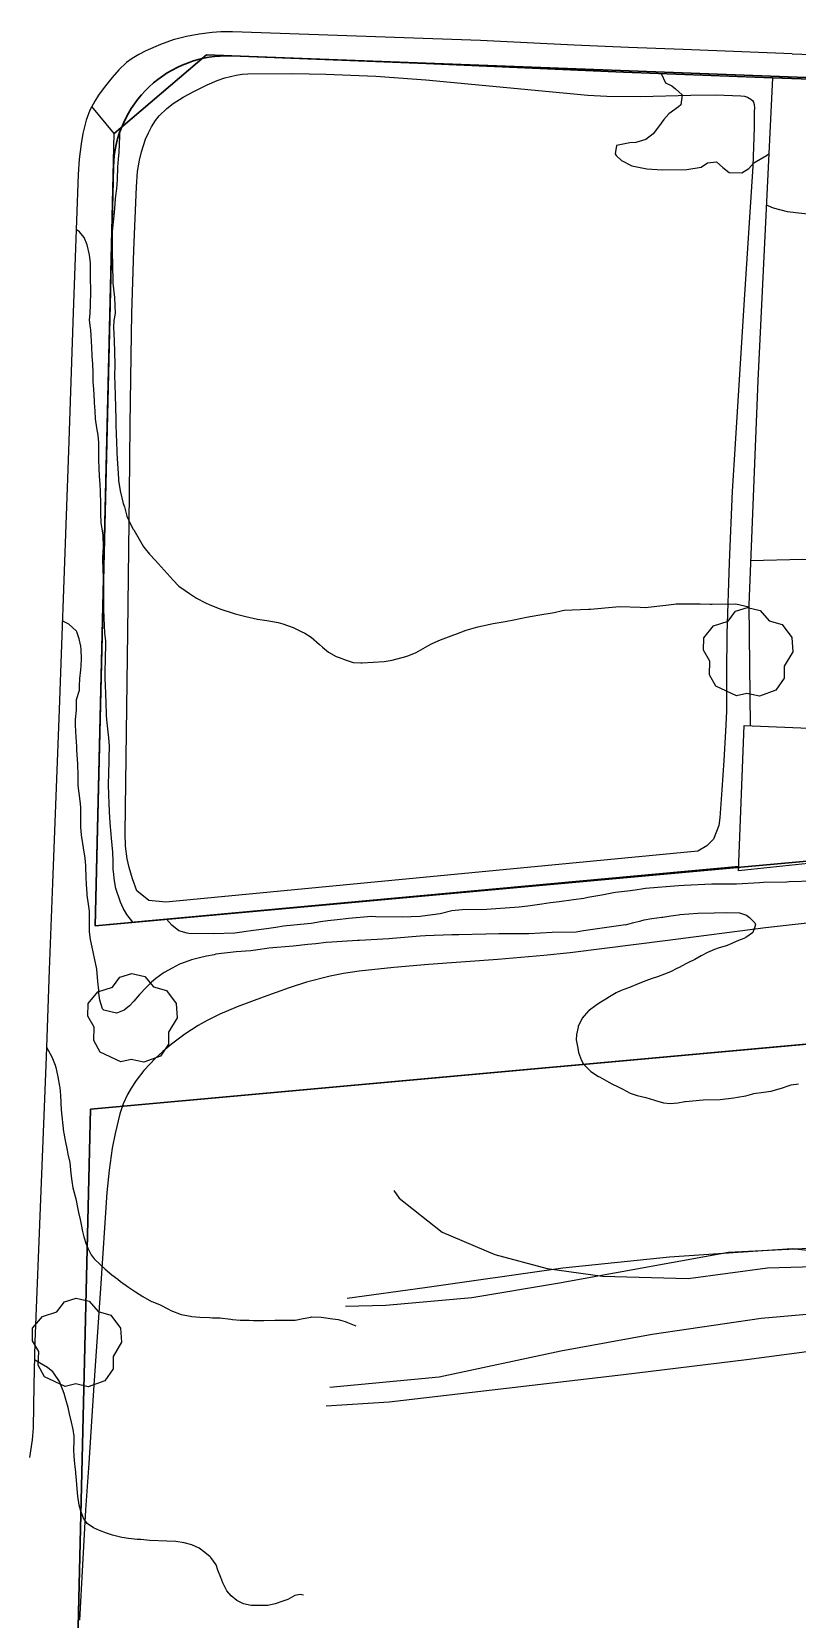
# Model space of a CAD drawing. Extents: x 483350 to 484165, y 4631134 to 4631561.
# Drawn here: x 484006.6 to 484040.2, y 4631309.8 to 4631379.5 of the extents above; entities that cross this region are included whole.
import ezdxf

# ---------------------------------------------------------------- set-up
doc = ezdxf.new("R2010")
doc.units = 0
doc.header["$MEASUREMENT"] = 0
for name, color, linetype, plot in [('1000_corbes', 35, 'Continuous', False), ('1000_corbes mestres', 37, 'Continuous', False), ('_arees', 31, 'Continuous', False)]:
    doc.layers.add(name, color=color, linetype=linetype, plot=plot)
doc.layers.add('_POUM POLIGON', color=5, linetype='Continuous', lineweight=30)
for name, color, linetype in [('camins', 252, 'Continuous'), ('illes', 252, 'Continuous'), ('parcel.les', 252, 'Continuous'), ('topo', 252, 'Continuous'), ('voreres', 252, 'Continuous')]:
    doc.layers.add(name, color=color, linetype=linetype)
doc.layers.add('vegetació_arbres', color=7, linetype='Continuous', true_color=0x8bb078)

msp = doc.modelspace()

# ---------------------------------------------------------------- linework, layer by layer
at = {"layer": '1000_corbes', "flags": 128}
for points in [[(484034.213, 4631377.686), (484034.411, 4631377.288), (484034.69, 4631377.144), (484034.841, 4631377.013), (484035.133, 4631376.75), (484035.087, 4631376.318), (484034.979, 4631376.221), (484034.561, 4631375.925), (484034.329, 4631375.666), (484034.093, 4631375.356), (484033.865, 4631375.044), (484033.538, 4631374.8), (484033.11, 4631374.659), (484032.841, 4631374.648), (484032.255, 4631374.535), (484032.196, 4631374.158), (484032.242, 4631374.084), (484032.471, 4631373.872), (484032.925, 4631373.641), (484033.584, 4631373.5), (484034.254, 4631373.467), (484035.347, 4631373.473), (484035.976, 4631373.574), (484036.258, 4631373.768), (484036.649, 4631373.819), (484036.928, 4631373.562), (484037.2, 4631373.344), (484037.754, 4631373.325), (484038.067, 4631373.517), (484038.292, 4631373.761), (484038.571, 4631373.934), (484038.838, 4631374.087), (484038.941, 4631374.164)], [(484034.213, 4631377.686), (484034.411, 4631377.288), (484034.69, 4631377.144), (484034.841, 4631377.013), (484035.133, 4631376.75), (484035.087, 4631376.318), (484034.979, 4631376.221), (484034.561, 4631375.925), (484034.329, 4631375.666), (484034.093, 4631375.356), (484033.865, 4631375.044), (484033.538, 4631374.8), (484033.11, 4631374.659), (484032.841, 4631374.648), (484032.255, 4631374.535), (484032.196, 4631374.158), (484032.242, 4631374.084), (484032.471, 4631373.872), (484032.925, 4631373.641), (484033.584, 4631373.5), (484034.254, 4631373.467), (484035.347, 4631373.473), (484035.976, 4631373.574), (484036.258, 4631373.768), (484036.649, 4631373.819), (484036.928, 4631373.562), (484037.2, 4631373.344), (484037.754, 4631373.325), (484038.067, 4631373.517), (484038.292, 4631373.761), (484038.571, 4631373.934), (484038.838, 4631374.087), (484038.941, 4631374.164)], [(484010.452, 4631375.271), (484010.401, 4631374.231), (484010.367, 4631373.922), (484010.343, 4631373.576), (484010.326, 4631373.034), (484010.299, 4631372.625), (484010.29, 4631372.542), (484010.248, 4631372.194), (484010.211, 4631371.765), (484010.179, 4631371.433), (484010.153, 4631371.177), (484010.106, 4631370.732), (484010.106, 4631369.968), (484010.109, 4631369.881), (484010.136, 4631368.584), (484010.144, 4631368.483), (484010.211, 4631367.86), (484010.245, 4631367.154), (484010.177, 4631366.849), (484010.176, 4631366.543), (484010.191, 4631365.959), (484010.231, 4631364.93), (484010.228, 4631364.857), (484010.211, 4631364.442), (484010.242, 4631363.561), (484010.271, 4631362.493), (484010.271, 4631362.243), (484010.32, 4631361.104), (484010.321, 4631361.022), (484010.386, 4631359.889), (484010.392, 4631359.812), (484010.465, 4631359.355), (484010.599, 4631358.802), (484010.651, 4631358.653), (484010.75, 4631358.254), (484010.891, 4631357.957), (484011.036, 4631357.679), (484011.059, 4631357.642), (484011.242, 4631357.337), (484011.472, 4631356.934), (484011.499, 4631356.893), (484011.745, 4631356.575), (484012.015, 4631356.3), (484012.127, 4631356.174), (484012.388, 4631355.88), (484012.66, 4631355.576), (484012.773, 4631355.45), (484013.032, 4631355.179), (484013.313, 4631354.98), (484013.501, 4631354.854), (484013.81, 4631354.653), (484014.21, 4631354.436), (484014.401, 4631354.347), (484014.888, 4631354.17), (484015.374, 4631353.999), (484015.505, 4631353.953), (484015.974, 4631353.835), (484016.494, 4631353.731), (484016.904, 4631353.671), (484017.399, 4631353.573), (484017.608, 4631353.521), (484018.06, 4631353.357), (484018.41, 4631353.189), (484018.577, 4631353.103), (484018.844, 4631352.933), (484019.215, 4631352.607), (484019.345, 4631352.491), (484019.604, 4631352.279), (484019.952, 4631352.086), (484020.071, 4631352.036), (484020.391, 4631351.917), (484020.691, 4631351.816), (484021.026, 4631351.803), (484021.083, 4631351.803), (484022.057, 4631351.865), (484022.409, 4631351.93), (484023.003, 4631352.085), (484023.133, 4631352.128), (484023.462, 4631352.26), (484023.968, 4631352.547), (484024.169, 4631352.657), (484024.528, 4631352.816), (484025.118, 4631353.041), (484025.197, 4631353.069), (484025.657, 4631353.239), (484026.162, 4631353.387), (484026.369, 4631353.427), (484026.845, 4631353.528), (484027.363, 4631353.625), (484027.442, 4631353.637), (484027.749, 4631353.692), (484028.304, 4631353.806), (484028.546, 4631353.854), (484028.89, 4631353.907), (484029.513, 4631354.016), (484029.88, 4631354.098), (484029.959, 4631354.113), (484031.031, 4631354.162), (484031.12, 4631354.166), (484032.231, 4631354.264), (484032.401, 4631354.282)], [(484010.452, 4631375.271), (484010.401, 4631374.231), (484010.367, 4631373.922), (484010.343, 4631373.576), (484010.326, 4631373.034), (484010.299, 4631372.625), (484010.29, 4631372.542), (484010.248, 4631372.194), (484010.211, 4631371.765), (484010.179, 4631371.433), (484010.153, 4631371.177), (484010.106, 4631370.732), (484010.106, 4631369.968), (484010.109, 4631369.881), (484010.136, 4631368.584), (484010.144, 4631368.483), (484010.211, 4631367.86), (484010.245, 4631367.154), (484010.177, 4631366.849), (484010.176, 4631366.543), (484010.191, 4631365.959), (484010.231, 4631364.93), (484010.228, 4631364.857), (484010.211, 4631364.442), (484010.242, 4631363.561), (484010.271, 4631362.493), (484010.271, 4631362.243), (484010.32, 4631361.104), (484010.321, 4631361.022), (484010.386, 4631359.889), (484010.392, 4631359.812), (484010.465, 4631359.355), (484010.599, 4631358.802), (484010.651, 4631358.653), (484010.75, 4631358.254), (484010.891, 4631357.957), (484011.036, 4631357.679), (484011.059, 4631357.642), (484011.242, 4631357.337), (484011.472, 4631356.934), (484011.499, 4631356.893), (484011.745, 4631356.575), (484012.015, 4631356.3), (484012.127, 4631356.174), (484012.388, 4631355.88), (484012.66, 4631355.576), (484012.773, 4631355.45), (484013.032, 4631355.179), (484013.313, 4631354.98), (484013.501, 4631354.854), (484013.81, 4631354.653), (484014.21, 4631354.436), (484014.401, 4631354.347), (484014.888, 4631354.17), (484015.374, 4631353.999), (484015.505, 4631353.953), (484015.974, 4631353.835), (484016.494, 4631353.731), (484016.904, 4631353.671), (484017.399, 4631353.573), (484017.608, 4631353.521), (484018.06, 4631353.357), (484018.41, 4631353.189), (484018.577, 4631353.103), (484018.844, 4631352.933), (484019.215, 4631352.607), (484019.345, 4631352.491), (484019.604, 4631352.279), (484019.952, 4631352.086), (484020.071, 4631352.036), (484020.391, 4631351.917), (484020.691, 4631351.816), (484021.026, 4631351.803), (484021.083, 4631351.803), (484022.057, 4631351.865), (484022.409, 4631351.93), (484023.003, 4631352.085), (484023.133, 4631352.128), (484023.462, 4631352.26), (484023.968, 4631352.547), (484024.169, 4631352.657), (484024.528, 4631352.816), (484025.118, 4631353.041), (484025.197, 4631353.069), (484025.657, 4631353.239), (484026.162, 4631353.387), (484026.369, 4631353.427), (484026.845, 4631353.528), (484027.363, 4631353.625), (484027.442, 4631353.637), (484027.749, 4631353.692), (484028.304, 4631353.806), (484028.546, 4631353.854), (484028.89, 4631353.907), (484029.513, 4631354.016), (484029.88, 4631354.098), (484029.959, 4631354.113), (484031.031, 4631354.162), (484031.12, 4631354.166), (484032.231, 4631354.264), (484032.401, 4631354.282)], [(484038.832, 4631371.919), (484039.14, 4631371.792), (484039.751, 4631371.634), (484040.393, 4631371.551), (484041.031, 4631371.488), (484041.365, 4631371.478)], [(484038.832, 4631371.919), (484039.14, 4631371.792), (484039.751, 4631371.634), (484040.393, 4631371.551), (484041.031, 4631371.488), (484041.365, 4631371.478)], [(484011.013, 4631340.408), (484010.752, 4631340.745), (484010.591, 4631341.035), (484010.477, 4631341.288), (484010.278, 4631341.892), (484010.217, 4631342.225), (484010.164, 4631342.633), (484010.16, 4631342.72), (484010.155, 4631343.091), (484010.146, 4631343.494), (484010.086, 4631344.097), (484010.064, 4631344.287), (484010.024, 4631344.778), (484009.99, 4631345.266), (484009.976, 4631345.663), (484009.958, 4631345.973), (484009.949, 4631346.497), (484009.959, 4631346.933), (484009.978, 4631347.507), (484009.982, 4631347.631), (484009.986, 4631348.138), (484009.957, 4631348.514), (484009.879, 4631349.303), (484009.868, 4631349.525), (484009.85, 4631350.082), (484009.836, 4631350.419), (484009.813, 4631350.859), (484009.804, 4631351.077), (484009.801, 4631351.408), (484009.821, 4631351.995), (484009.832, 4631352.626), (484009.825, 4631352.756), (484009.795, 4631353.117), (484009.775, 4631353.447), (484009.766, 4631353.767), (484009.75, 4631354.18), (484009.749, 4631354.283), (484009.74, 4631354.703), (484009.739, 4631355.016), (484009.729, 4631355.636), (484009.719, 4631355.836), (484009.702, 4631356.436), (484009.724, 4631356.879), (484009.714, 4631357.418), (484009.685, 4631357.598), (484009.63, 4631357.962), (484009.618, 4631358.363), (484009.615, 4631358.772), (484009.6, 4631359.348), (484009.577, 4631359.633), (484009.549, 4631360.026), (484009.54, 4631360.33), (484009.526, 4631360.736), (484009.532, 4631361.266), (484009.525, 4631361.485), (484009.495, 4631361.808), (484009.443, 4631362.124), (484009.384, 4631362.524), (484009.358, 4631362.875), (484009.336, 4631363.227), (484009.33, 4631363.313), (484009.299, 4631363.828), (484009.283, 4631364.152), (484009.281, 4631364.565), (484009.261, 4631364.925), (484009.236, 4631365.295), (484009.219, 4631365.676), (484009.173, 4631366.436), (484009.162, 4631366.522), (484009.122, 4631366.857), (484009.149, 4631367.165), (484009.163, 4631367.53), (484009.172, 4631368.111), (484009.176, 4631368.25), (484009.162, 4631368.629), (484009.159, 4631369.191), (484009.153, 4631369.361), (484009.11, 4631369.731), (484009.01, 4631370.173), (484008.88, 4631370.492), (484008.683, 4631370.734), (484008.533, 4631370.838)], [(484011.013, 4631340.408), (484010.752, 4631340.745), (484010.591, 4631341.035), (484010.477, 4631341.288), (484010.278, 4631341.892), (484010.217, 4631342.225), (484010.164, 4631342.633), (484010.16, 4631342.72), (484010.155, 4631343.091), (484010.146, 4631343.494), (484010.086, 4631344.097), (484010.064, 4631344.287), (484010.024, 4631344.778), (484009.99, 4631345.266), (484009.976, 4631345.663), (484009.958, 4631345.973), (484009.949, 4631346.497), (484009.959, 4631346.933), (484009.978, 4631347.507), (484009.982, 4631347.631), (484009.986, 4631348.138), (484009.957, 4631348.514), (484009.879, 4631349.303), (484009.868, 4631349.525), (484009.85, 4631350.082), (484009.836, 4631350.419), (484009.813, 4631350.859), (484009.804, 4631351.077), (484009.801, 4631351.408), (484009.821, 4631351.995), (484009.832, 4631352.626), (484009.825, 4631352.756), (484009.795, 4631353.117), (484009.775, 4631353.447), (484009.766, 4631353.767), (484009.75, 4631354.18), (484009.749, 4631354.283), (484009.74, 4631354.703), (484009.739, 4631355.016), (484009.729, 4631355.636), (484009.719, 4631355.836), (484009.702, 4631356.436), (484009.724, 4631356.879), (484009.714, 4631357.418), (484009.685, 4631357.598), (484009.63, 4631357.962), (484009.618, 4631358.363), (484009.615, 4631358.772), (484009.6, 4631359.348), (484009.577, 4631359.633), (484009.549, 4631360.026), (484009.54, 4631360.33), (484009.526, 4631360.736), (484009.532, 4631361.266), (484009.525, 4631361.485), (484009.495, 4631361.808), (484009.443, 4631362.124), (484009.384, 4631362.524), (484009.358, 4631362.875), (484009.336, 4631363.227), (484009.33, 4631363.313), (484009.299, 4631363.828), (484009.283, 4631364.152), (484009.281, 4631364.565), (484009.261, 4631364.925), (484009.236, 4631365.295), (484009.219, 4631365.676), (484009.173, 4631366.436), (484009.162, 4631366.522), (484009.122, 4631366.857), (484009.149, 4631367.165), (484009.163, 4631367.53), (484009.172, 4631368.111), (484009.176, 4631368.25), (484009.162, 4631368.629), (484009.159, 4631369.191), (484009.153, 4631369.361), (484009.11, 4631369.731), (484009.01, 4631370.173), (484008.88, 4631370.492), (484008.683, 4631370.734), (484008.533, 4631370.838)], [(484038.146, 4631356.301), (484040.439, 4631356.365), (484041.092, 4631356.311)], [(484038.146, 4631356.301), (484040.439, 4631356.365), (484041.092, 4631356.311)], [(484032.401, 4631354.282), (484033.299, 4631354.254), (484033.517, 4631354.236), (484034.415, 4631354.334), (484034.78, 4631354.387), (484034.876, 4631354.395), (484035.927, 4631354.393), (484036.37, 4631354.377), (484036.456, 4631354.377), (484037.494, 4631354.401), (484038.07, 4631354.262)], [(484032.401, 4631354.282), (484033.299, 4631354.254), (484033.517, 4631354.236), (484034.415, 4631354.334), (484034.78, 4631354.387), (484034.876, 4631354.395), (484035.927, 4631354.393), (484036.37, 4631354.377), (484036.456, 4631354.377), (484037.494, 4631354.401), (484038.07, 4631354.262)], [(484040.906, 4631342.21), (484039.837, 4631342.18), (484039.738, 4631342.174), (484038.718, 4631342.156), (484038.528, 4631342.149), (484037.529, 4631342.088), (484036.512, 4631342.089), (484036.436, 4631342.085), (484035.231, 4631342.018), (484034.984, 4631342.015), (484033.525, 4631341.891), (484033.442, 4631341.877), (484033.082, 4631341.824), (484032.733, 4631341.778), (484032.218, 4631341.714), (484032.13, 4631341.699), (484031.615, 4631341.606), (484030.992, 4631341.491), (484030.815, 4631341.459), (484030.37, 4631341.389), (484029.74, 4631341.305), (484029.353, 4631341.266), (484028.983, 4631341.211), (484028.36, 4631341.124), (484027.985, 4631341.077), (484026.759, 4631340.98), (484026.563, 4631340.969), (484025.486, 4631340.956), (484025.027, 4631340.906), (484024.508, 4631340.779), (484024.18, 4631340.735), (484023.634, 4631340.659), (484022.841, 4631340.64), (484021.695, 4631340.65), (484021.478, 4631340.66), (484020.5, 4631340.569), (484019.989, 4631340.515), (484019.582, 4631340.472), (484019.264, 4631340.425), (484018.854, 4631340.363), (484018.692, 4631340.342), (484017.631, 4631340.237), (484017.3, 4631340.186), (484016.881, 4631340.121), (484016.311, 4631340.05), (484015.891, 4631339.99), (484015.811, 4631339.979), (484015.493, 4631339.937), (484014.542, 4631339.897), (484013.47, 4631339.923), (484013.405, 4631339.931), (484013.037, 4631340.036), (484012.732, 4631340.283), (484012.492, 4631340.545)], [(484040.906, 4631342.21), (484039.837, 4631342.18), (484039.738, 4631342.174), (484038.718, 4631342.156), (484038.528, 4631342.149), (484037.529, 4631342.088), (484036.512, 4631342.089), (484036.436, 4631342.085), (484035.231, 4631342.018), (484034.984, 4631342.015), (484033.525, 4631341.891), (484033.442, 4631341.877), (484033.082, 4631341.824), (484032.733, 4631341.778), (484032.218, 4631341.714), (484032.13, 4631341.699), (484031.615, 4631341.606), (484030.992, 4631341.491), (484030.815, 4631341.459), (484030.37, 4631341.389), (484029.74, 4631341.305), (484029.353, 4631341.266), (484028.983, 4631341.211), (484028.36, 4631341.124), (484027.985, 4631341.077), (484026.759, 4631340.98), (484026.563, 4631340.969), (484025.486, 4631340.956), (484025.027, 4631340.906), (484024.508, 4631340.779), (484024.18, 4631340.735), (484023.634, 4631340.659), (484022.841, 4631340.64), (484021.695, 4631340.65), (484021.478, 4631340.66), (484020.5, 4631340.569), (484019.989, 4631340.515), (484019.582, 4631340.472), (484019.264, 4631340.425), (484018.854, 4631340.363), (484018.692, 4631340.342), (484017.631, 4631340.237), (484017.3, 4631340.186), (484016.881, 4631340.121), (484016.311, 4631340.05), (484015.891, 4631339.99), (484015.811, 4631339.979), (484015.493, 4631339.937), (484014.542, 4631339.897), (484013.47, 4631339.923), (484013.405, 4631339.931), (484013.037, 4631340.036), (484012.732, 4631340.283), (484012.492, 4631340.545)], [(484007.222, 4631334.923), (484007.466, 4631334.493), (484007.605, 4631334.137), (484007.635, 4631334.035), (484007.729, 4631333.614), (484007.795, 4631333.209), (484007.806, 4631333.152), (484007.844, 4631332.802), (484007.868, 4631332.172), (484007.973, 4631331.2), (484007.986, 4631331.14), (484008.049, 4631330.825), (484008.137, 4631330.402), (484008.17, 4631330.229), (484008.254, 4631329.857), (484008.3, 4631329.372), (484008.34, 4631329.035), (484008.388, 4631328.738), (484008.41, 4631328.637), (484008.508, 4631328.259), (484008.601, 4631327.812), (484008.632, 4631327.655), (484008.704, 4631327.353), (484008.776, 4631326.99), (484008.794, 4631326.887), (484008.859, 4631326.589), (484008.963, 4631326.277), (484009.045, 4631326.093), (484009.188, 4631325.795), (484009.316, 4631325.62), (484009.578, 4631325.376), (484009.804, 4631325.173), (484010.089, 4631324.925), (484010.354, 4631324.726), (484010.475, 4631324.636), (484010.825, 4631324.385), (484011.09, 4631324.209), (484011.129, 4631324.182), (484011.453, 4631323.979), (484011.841, 4631323.753), (484011.889, 4631323.732), (484012.215, 4631323.6), (484012.587, 4631323.41), (484012.692, 4631323.353), (484013.136, 4631323.182), (484013.549, 4631323.103), (484013.606, 4631323.095), (484013.959, 4631323.065), (484014.391, 4631323.046), (484014.517, 4631323.042), (484014.84, 4631323.037), (484015.328, 4631322.969), (484015.391, 4631322.961), (484015.731, 4631322.934), (484016.129, 4631322.926), (484016.313, 4631322.921), (484016.775, 4631322.911), (484017.249, 4631322.932), (484017.633, 4631322.928), (484018.063, 4631322.925), (484018.151, 4631322.932), (484018.495, 4631323.01), (484018.839, 4631323.069), (484018.876, 4631323.074), (484019.284, 4631323.07), (484019.601, 4631323.021), (484019.689, 4631323.006), (484020.037, 4631322.956), (484020.342, 4631322.873), (484020.439, 4631322.831), (484020.803, 4631322.679)], [(484007.222, 4631334.923), (484007.466, 4631334.493), (484007.605, 4631334.137), (484007.635, 4631334.035), (484007.729, 4631333.614), (484007.795, 4631333.209), (484007.806, 4631333.152), (484007.844, 4631332.802), (484007.868, 4631332.172), (484007.973, 4631331.2), (484007.986, 4631331.14), (484008.049, 4631330.825), (484008.137, 4631330.402), (484008.17, 4631330.229), (484008.254, 4631329.857), (484008.3, 4631329.372), (484008.34, 4631329.035), (484008.388, 4631328.738), (484008.41, 4631328.637), (484008.508, 4631328.259), (484008.601, 4631327.812), (484008.632, 4631327.655), (484008.704, 4631327.353), (484008.776, 4631326.99), (484008.794, 4631326.887), (484008.859, 4631326.589), (484008.963, 4631326.277), (484009.045, 4631326.093), (484009.188, 4631325.795), (484009.316, 4631325.62), (484009.578, 4631325.376), (484009.804, 4631325.173), (484010.089, 4631324.925), (484010.354, 4631324.726), (484010.475, 4631324.636), (484010.825, 4631324.385), (484011.09, 4631324.209), (484011.129, 4631324.182), (484011.453, 4631323.979), (484011.841, 4631323.753), (484011.889, 4631323.732), (484012.215, 4631323.6), (484012.587, 4631323.41), (484012.692, 4631323.353), (484013.136, 4631323.182), (484013.549, 4631323.103), (484013.606, 4631323.095), (484013.959, 4631323.065), (484014.391, 4631323.046), (484014.517, 4631323.042), (484014.84, 4631323.037), (484015.328, 4631322.969), (484015.391, 4631322.961), (484015.731, 4631322.934), (484016.129, 4631322.926), (484016.313, 4631322.921), (484016.775, 4631322.911), (484017.249, 4631322.932), (484017.633, 4631322.928), (484018.063, 4631322.925), (484018.151, 4631322.932), (484018.495, 4631323.01), (484018.839, 4631323.069), (484018.876, 4631323.074), (484019.284, 4631323.07), (484019.601, 4631323.021), (484019.689, 4631323.006), (484020.037, 4631322.956), (484020.342, 4631322.873), (484020.439, 4631322.831), (484020.803, 4631322.679)], [(484018.514, 4631310.846), (484018.364, 4631310.878), (484018.128, 4631310.838), (484017.817, 4631310.666), (484017.602, 4631310.582), (484017.274, 4631310.479), (484016.948, 4631310.406), (484016.208, 4631310.4), (484015.878, 4631310.476), (484015.582, 4631310.622), (484015.339, 4631310.83), (484015.149, 4631311.041), (484014.972, 4631311.389), (484014.882, 4631311.632), (484014.756, 4631311.953), (484014.671, 4631312.185), (484014.442, 4631312.51), (484014.418, 4631312.531), (484014.184, 4631312.731), (484013.924, 4631312.914), (484013.606, 4631313.058), (484013.273, 4631313.148), (484012.904, 4631313.208), (484012.518, 4631313.222), (484011.759, 4631313.249), (484011.37, 4631313.292), (484011.214, 4631313.303), (484010.824, 4631313.348), (484010.54, 4631313.386), (484010.125, 4631313.484), (484009.867, 4631313.571), (484009.555, 4631313.697), (484009.288, 4631313.813), (484009.019, 4631313.996), (484008.849, 4631314.23), (484008.729, 4631314.537), (484008.654, 4631314.812), (484008.603, 4631315.207), (484008.578, 4631315.526), (484008.543, 4631315.9), (484008.52, 4631316.206), (484008.517, 4631316.262), (484008.478, 4631316.625), (484008.44, 4631316.942), (484008.43, 4631317.263), (484008.445, 4631317.605), (484008.438, 4631317.83), (484008.392, 4631318.135), (484008.329, 4631318.45), (484008.242, 4631318.814), (484008.175, 4631319.089), (484008.075, 4631319.451), (484007.996, 4631319.713), (484007.829, 4631320.167), (484007.796, 4631320.235), (484007.551, 4631320.606), (484007.505, 4631320.659), (484007.265, 4631320.856), (484006.995, 4631321.013), (484006.7, 4631321.184)], [(484018.514, 4631310.846), (484018.364, 4631310.878), (484018.128, 4631310.838), (484017.817, 4631310.666), (484017.602, 4631310.582), (484017.274, 4631310.479), (484016.948, 4631310.406), (484016.208, 4631310.4), (484015.878, 4631310.476), (484015.582, 4631310.622), (484015.339, 4631310.83), (484015.149, 4631311.041), (484014.972, 4631311.389), (484014.882, 4631311.632), (484014.756, 4631311.953), (484014.671, 4631312.185), (484014.442, 4631312.51), (484014.418, 4631312.531), (484014.184, 4631312.731), (484013.924, 4631312.914), (484013.606, 4631313.058), (484013.273, 4631313.148), (484012.904, 4631313.208), (484012.518, 4631313.222), (484011.759, 4631313.249), (484011.37, 4631313.292), (484011.214, 4631313.303), (484010.824, 4631313.348), (484010.54, 4631313.386), (484010.125, 4631313.484), (484009.867, 4631313.571), (484009.555, 4631313.697), (484009.288, 4631313.813), (484009.019, 4631313.996), (484008.849, 4631314.23), (484008.729, 4631314.537), (484008.654, 4631314.812), (484008.603, 4631315.207), (484008.578, 4631315.526), (484008.543, 4631315.9), (484008.52, 4631316.206), (484008.517, 4631316.262), (484008.478, 4631316.625), (484008.44, 4631316.942), (484008.43, 4631317.263), (484008.445, 4631317.605), (484008.438, 4631317.83), (484008.392, 4631318.135), (484008.329, 4631318.45), (484008.242, 4631318.814), (484008.175, 4631319.089), (484008.075, 4631319.451), (484007.996, 4631319.713), (484007.829, 4631320.167), (484007.796, 4631320.235), (484007.551, 4631320.606), (484007.505, 4631320.659), (484007.265, 4631320.856), (484006.995, 4631321.013), (484006.7, 4631321.184)]]:
    msp.add_lwpolyline(points, dxfattribs=at)
at = {"layer": '1000_corbes mestres', "flags": 128}
for points in [[(484008.209, 4631353.51), (484007.919, 4631353.644)], [(484008.209, 4631353.51), (484007.919, 4631353.644)], [(484032.652, 4631340.291), (484030.807, 4631340.033), (484030.481, 4631339.982), (484029.435, 4631339.958), (484028.404, 4631339.907), (484028.198, 4631339.909), (484027.095, 4631339.909), (484026.521, 4631339.893), (484025.333, 4631339.865), (484025.027, 4631339.852), (484023.868, 4631339.817), (484023.635, 4631339.803), (484022.426, 4631339.697), (484022.255, 4631339.687), (484020.971, 4631339.612), (484020.885, 4631339.607), (484019.761, 4631339.532), (484019.508, 4631339.514), (484019.06, 4631339.466), (484018.703, 4631339.427), (484018.056, 4631339.366), (484016.996, 4631339.271), (484016.909, 4631339.261), (484016.502, 4631339.201), (484016.199, 4631339.16), (484015.552, 4631339.105), (484014.665, 4631339.002), (484014.594, 4631338.982), (484014.247, 4631338.92), (484013.949, 4631338.855), (484013.601, 4631338.762), (484013.154, 4631338.599), (484013.069, 4631338.565), (484012.746, 4631338.398), (484012.4, 4631338.204), (484012.353, 4631338.177), (484012.029, 4631337.946), (484011.839, 4631337.776), (484011.569, 4631337.518), (484011.341, 4631337.265), (484011.313, 4631337.234), (484011.055, 4631336.944), (484010.872, 4631336.746), (484010.638, 4631336.553), (484010.35, 4631336.427), (484010.305, 4631336.419), (484009.743, 4631336.546), (484009.686, 4631336.614), (484009.57, 4631336.981), (484009.53, 4631337.295), (484009.518, 4631337.425), (484009.486, 4631337.811), (484009.435, 4631338.352), (484009.424, 4631338.418), (484009.352, 4631338.766), (484009.273, 4631339.117), (484009.226, 4631339.316), (484009.164, 4631339.651), (484009.122, 4631339.996), (484009.113, 4631340.367), (484009.118, 4631340.516), (484009.118, 4631340.896), (484009.078, 4631341.198), (484009.015, 4631341.601), (484009.009, 4631341.675), (484008.985, 4631342.073), (484008.972, 4631342.394), (484008.96, 4631342.819), (484008.956, 4631342.901), (484008.924, 4631343.231), (484008.85, 4631343.683), (484008.776, 4631344.142), (484008.764, 4631344.234), (484008.738, 4631344.596), (484008.739, 4631344.962), (484008.74, 4631345.442), (484008.724, 4631345.626), (484008.659, 4631346.075), (484008.624, 4631346.421), (484008.614, 4631346.756), (484008.613, 4631346.843), (484008.597, 4631347.363), (484008.563, 4631347.965), (484008.553, 4631348.127), (484008.534, 4631348.537), (484008.494, 4631349.068), (484008.502, 4631349.311), (484008.537, 4631349.726), (484008.544, 4631350.2), (484008.674, 4631350.604), (484008.682, 4631350.802), (484008.696, 4631351.123), (484008.737, 4631351.503), (484008.755, 4631351.672), (484008.765, 4631351.997), (484008.748, 4631352.397), (484008.728, 4631352.539), (484008.665, 4631352.857), (484008.558, 4631353.166), (484008.539, 4631353.202), (484008.209, 4631353.51)], [(484032.652, 4631340.291), (484030.807, 4631340.033), (484030.481, 4631339.982), (484029.435, 4631339.958), (484028.404, 4631339.907), (484028.198, 4631339.909), (484027.095, 4631339.909), (484026.521, 4631339.893), (484025.333, 4631339.865), (484025.027, 4631339.852), (484023.868, 4631339.817), (484023.635, 4631339.803), (484022.426, 4631339.697), (484022.255, 4631339.687), (484020.971, 4631339.612), (484020.885, 4631339.607), (484019.761, 4631339.532), (484019.508, 4631339.514), (484019.06, 4631339.466), (484018.703, 4631339.427), (484018.056, 4631339.366), (484016.996, 4631339.271), (484016.909, 4631339.261), (484016.502, 4631339.201), (484016.199, 4631339.16), (484015.552, 4631339.105), (484014.665, 4631339.002), (484014.594, 4631338.982), (484014.247, 4631338.92), (484013.949, 4631338.855), (484013.601, 4631338.762), (484013.154, 4631338.599), (484013.069, 4631338.565), (484012.746, 4631338.398), (484012.4, 4631338.204), (484012.353, 4631338.177), (484012.029, 4631337.946), (484011.839, 4631337.776), (484011.569, 4631337.518), (484011.341, 4631337.265), (484011.313, 4631337.234), (484011.055, 4631336.944), (484010.872, 4631336.746), (484010.638, 4631336.553), (484010.35, 4631336.427), (484010.305, 4631336.419), (484009.743, 4631336.546), (484009.686, 4631336.614), (484009.57, 4631336.981), (484009.53, 4631337.295), (484009.518, 4631337.425), (484009.486, 4631337.811), (484009.435, 4631338.352), (484009.424, 4631338.418), (484009.352, 4631338.766), (484009.273, 4631339.117), (484009.226, 4631339.316), (484009.164, 4631339.651), (484009.122, 4631339.996), (484009.113, 4631340.367), (484009.118, 4631340.516), (484009.118, 4631340.896), (484009.078, 4631341.198), (484009.015, 4631341.601), (484009.009, 4631341.675), (484008.985, 4631342.073), (484008.972, 4631342.394), (484008.96, 4631342.819), (484008.956, 4631342.901), (484008.924, 4631343.231), (484008.85, 4631343.683), (484008.776, 4631344.142), (484008.764, 4631344.234), (484008.738, 4631344.596), (484008.739, 4631344.962), (484008.74, 4631345.442), (484008.724, 4631345.626), (484008.659, 4631346.075), (484008.624, 4631346.421), (484008.614, 4631346.756), (484008.613, 4631346.843), (484008.597, 4631347.363), (484008.563, 4631347.965), (484008.553, 4631348.127), (484008.534, 4631348.537), (484008.494, 4631349.068), (484008.502, 4631349.311), (484008.537, 4631349.726), (484008.544, 4631350.2), (484008.674, 4631350.604), (484008.682, 4631350.802), (484008.696, 4631351.123), (484008.737, 4631351.503), (484008.755, 4631351.672), (484008.765, 4631351.997), (484008.748, 4631352.397), (484008.728, 4631352.539), (484008.665, 4631352.857), (484008.558, 4631353.166), (484008.539, 4631353.202), (484008.209, 4631353.51)], [(484032.652, 4631340.291), (484032.955, 4631340.386), (484033.319, 4631340.471), (484033.473, 4631340.51), (484033.808, 4631340.58), (484034.25, 4631340.628), (484034.288, 4631340.635), (484034.636, 4631340.698), (484034.983, 4631340.743), (484035.03, 4631340.747), (484035.829, 4631340.813), (484036.545, 4631340.819), (484037.108, 4631340.832), (484037.662, 4631340.831), (484037.961, 4631340.718), (484038.09, 4631340.619), (484038.333, 4631340.378), (484038.364, 4631340.296), (484038.239, 4631339.965), (484038.221, 4631339.943), (484037.939, 4631339.74), (484037.916, 4631339.733), (484037.534, 4631339.577), (484037.505, 4631339.563), (484037.192, 4631339.422), (484037.065, 4631339.38), (484036.727, 4631339.273), (484036.56, 4631339.213), (484036.253, 4631339.081), (484035.974, 4631338.936), (484035.699, 4631338.78), (484035.422, 4631338.642), (484035.3, 4631338.582), (484035.007, 4631338.426), (484034.912, 4631338.375), (484034.628, 4631338.229), (484034.37, 4631338.125), (484034.054, 4631338.011), (484033.828, 4631337.942), (484033.538, 4631337.835), (484033.202, 4631337.713), (484032.824, 4631337.547), (484032.788, 4631337.531), (484032.466, 4631337.412), (484032.235, 4631337.308), (484031.944, 4631337.131), (484031.783, 4631337.034), (484031.494, 4631336.85), (484031.353, 4631336.759), (484031.069, 4631336.546), (484031.048, 4631336.528), (484030.843, 4631336.306), (484030.747, 4631336.191), (484030.576, 4631335.825), (484030.569, 4631335.796), (484030.497, 4631335.487), (484030.482, 4631335.242), (484030.552, 4631334.875), (484030.591, 4631334.694), (484030.722, 4631334.337), (484030.804, 4631334.174), (484031.055, 4631333.921), (484031.128, 4631333.856), (484031.471, 4631333.641), (484031.503, 4631333.626), (484031.822, 4631333.443), (484032.05, 4631333.313), (484032.326, 4631333.183), (484032.536, 4631333.073), (484032.86, 4631332.904), (484033.168, 4631332.797), (484033.539, 4631332.707), (484033.927, 4631332.597), (484033.975, 4631332.582), (484034.317, 4631332.478), (484034.633, 4631332.446), (484034.952, 4631332.48), (484035.252, 4631332.53), (484035.291, 4631332.534), (484036.055, 4631332.608), (484036.802, 4631332.628), (484037.404, 4631332.696), (484037.574, 4631332.721), (484037.93, 4631332.78), (484038.246, 4631332.878), (484038.292, 4631332.887), (484038.715, 4631332.95), (484039.043, 4631332.997), (484039.134, 4631333.018), (484039.502, 4631333.125), (484039.84, 4631333.24), (484039.932, 4631333.265), (484040.241, 4631333.312)], [(484032.652, 4631340.291), (484032.955, 4631340.386), (484033.319, 4631340.471), (484033.473, 4631340.51), (484033.808, 4631340.58), (484034.25, 4631340.628), (484034.288, 4631340.635), (484034.636, 4631340.698), (484034.983, 4631340.743), (484035.03, 4631340.747), (484035.829, 4631340.813), (484036.545, 4631340.819), (484037.108, 4631340.832), (484037.662, 4631340.831), (484037.961, 4631340.718), (484038.09, 4631340.619), (484038.333, 4631340.378), (484038.364, 4631340.296), (484038.239, 4631339.965), (484038.221, 4631339.943), (484037.939, 4631339.74), (484037.916, 4631339.733), (484037.534, 4631339.577), (484037.505, 4631339.563), (484037.192, 4631339.422), (484037.065, 4631339.38), (484036.727, 4631339.273), (484036.56, 4631339.213), (484036.253, 4631339.081), (484035.974, 4631338.936), (484035.699, 4631338.78), (484035.422, 4631338.642), (484035.3, 4631338.582), (484035.007, 4631338.426), (484034.912, 4631338.375), (484034.628, 4631338.229), (484034.37, 4631338.125), (484034.054, 4631338.011), (484033.828, 4631337.942), (484033.538, 4631337.835), (484033.202, 4631337.713), (484032.824, 4631337.547), (484032.788, 4631337.531), (484032.466, 4631337.412), (484032.235, 4631337.308), (484031.944, 4631337.131), (484031.783, 4631337.034), (484031.494, 4631336.85), (484031.353, 4631336.759), (484031.069, 4631336.546), (484031.048, 4631336.528), (484030.843, 4631336.306), (484030.747, 4631336.191), (484030.576, 4631335.825), (484030.569, 4631335.796), (484030.497, 4631335.487), (484030.482, 4631335.242), (484030.552, 4631334.875), (484030.591, 4631334.694), (484030.722, 4631334.337), (484030.804, 4631334.174), (484031.055, 4631333.921), (484031.128, 4631333.856), (484031.471, 4631333.641), (484031.503, 4631333.626), (484031.822, 4631333.443), (484032.05, 4631333.313), (484032.326, 4631333.183), (484032.536, 4631333.073), (484032.86, 4631332.904), (484033.168, 4631332.797), (484033.539, 4631332.707), (484033.927, 4631332.597), (484033.975, 4631332.582), (484034.317, 4631332.478), (484034.633, 4631332.446), (484034.952, 4631332.48), (484035.252, 4631332.53), (484035.291, 4631332.534), (484036.055, 4631332.608), (484036.802, 4631332.628), (484037.404, 4631332.696), (484037.574, 4631332.721), (484037.93, 4631332.78), (484038.246, 4631332.878), (484038.292, 4631332.887), (484038.715, 4631332.95), (484039.043, 4631332.997), (484039.134, 4631333.018), (484039.502, 4631333.125), (484039.84, 4631333.24), (484039.932, 4631333.265), (484040.241, 4631333.312)]]:
    msp.add_lwpolyline(points, dxfattribs=at)
at = {"layer": '1000_corbes mestres'}
msp.add_lwpolyline([(484022.476, 4631328.625), (484022.718, 4631328.295), (484024.599, 4631326.802), (484026.915, 4631325.814), (484029.215, 4631325.197), (484031.648, 4631324.86), (484035.408, 4631324.764), (484038.88, 4631325.226), (484041.443, 4631325.304), (484044.227, 4631325.24), (484047.337, 4631325.195), (484050.613, 4631325.209), (484053.155, 4631325.124)], dxfattribs=at)
at = {"layer": '_arees', "ltscale": 10}
msp.add_lwpolyline([(484130.926, 4631343.269), (484009.164, 4631332.204), (484008.8, 4631317.204), (484008.346, 4631298.482, 0.446548), (484013.226, 4631293.889), (484121.35, 4631303.088, 0.346887), (484125.417, 4631306.898)], format="xyb", close=True, dxfattribs=at)
at = {"layer": '_POUM POLIGON'}
for p, q in [((484015.354, 4631378.466), (484135.573, 4631373.945)), ((484009.359, 4631340.255), (484010.167, 4631373.59)), ((484132.16, 4631351.414), (484009.359, 4631340.255)), ((484008.346, 4631298.482), (484009.164, 4631332.204))]:
    msp.add_line(p, q, dxfattribs=at)
at = {"layer": '_POUM POLIGON', "linetype": 'Continuous'}
msp.add_line((484130.926, 4631343.269), (484009.164, 4631332.204), dxfattribs=at)
at = {"layer": '_POUM POLIGON'}
msp.add_arc((484015.166, 4631373.469), 5, 87.84667, 178.61084, dxfattribs=at)
at = {"layer": 'camins', "flags": 128}
for points in [[(484036.751, 4631344.663), (484036.519, 4631344.056), (484036.223, 4631343.77), (484035.834, 4631343.535), (484012.467, 4631341.294), (484011.717, 4631341.359), (484011.198, 4631341.794), (484010.996, 4631342.322), (484010.854, 4631342.819), (484010.775, 4631343.193), (484010.7, 4631343.758), (484010.68, 4631344.329), (484010.74, 4631348.741), (484010.799, 4631353.153), (484010.87, 4631359.225), (484010.905, 4631362.261), (484010.941, 4631365.297), (484010.976, 4631367.151), (484011.065, 4631369.933), (484011.174, 4631372.715), (484011.226, 4631373.389), (484011.306, 4631373.888), (484011.394, 4631374.258), (484011.579, 4631374.808), (484011.7, 4631375.081), (484011.84, 4631375.352), (484012.011, 4631375.622), (484012.179, 4631375.834), (484012.509, 4631376.158), (484012.782, 4631376.37), (484013.226, 4631376.651), (484013.703, 4631376.907), (484014.285, 4631377.192), (484014.722, 4631377.378), (484015.053, 4631377.495), (484015.557, 4631377.622), (484015.814, 4631377.659), (484016.074, 4631377.675), (484018.026, 4631377.688), (484019.492, 4631377.663), (484021.69, 4631377.571), (484023.882, 4631377.42), (484027.438, 4631377.083), (484030.994, 4631376.743), (484031.832, 4631376.694), (484033.303, 4631376.686), (484035.513, 4631376.747), (484036.618, 4631376.753), (484037.722, 4631376.711), (484037.882, 4631376.69), (484038.002, 4631376.657), (484038.162, 4631376.571), (484038.226, 4631376.508), (484038.274, 4631376.43), (484038.305, 4631376.33), (484038.313, 4631376.18), (484038.307, 4631376.029), (484038.3, 4631375.314), (484038.247, 4631373.627)], [(484036.751, 4631344.663), (484036.519, 4631344.056), (484036.223, 4631343.77), (484035.834, 4631343.535), (484012.467, 4631341.294), (484011.717, 4631341.359), (484011.198, 4631341.794), (484010.996, 4631342.322), (484010.854, 4631342.819), (484010.775, 4631343.193), (484010.7, 4631343.758), (484010.68, 4631344.329), (484010.74, 4631348.741), (484010.799, 4631353.153), (484010.87, 4631359.225), (484010.905, 4631362.261), (484010.941, 4631365.297), (484010.976, 4631367.151), (484011.065, 4631369.933), (484011.174, 4631372.715), (484011.226, 4631373.389), (484011.306, 4631373.888), (484011.394, 4631374.258), (484011.579, 4631374.808), (484011.7, 4631375.081), (484011.84, 4631375.352), (484012.011, 4631375.622), (484012.179, 4631375.834), (484012.509, 4631376.158), (484012.782, 4631376.37), (484013.226, 4631376.651), (484013.703, 4631376.907), (484014.285, 4631377.192), (484014.722, 4631377.378), (484015.053, 4631377.495), (484015.557, 4631377.622), (484015.814, 4631377.659), (484016.074, 4631377.675), (484018.026, 4631377.688), (484019.492, 4631377.663), (484021.69, 4631377.571), (484023.882, 4631377.42), (484027.438, 4631377.083), (484030.994, 4631376.743), (484031.832, 4631376.694), (484033.303, 4631376.686), (484035.513, 4631376.747), (484036.618, 4631376.753), (484037.722, 4631376.711), (484037.882, 4631376.69), (484038.002, 4631376.657), (484038.162, 4631376.571), (484038.226, 4631376.508), (484038.274, 4631376.43), (484038.305, 4631376.33), (484038.313, 4631376.18), (484038.307, 4631376.029), (484038.3, 4631375.314), (484038.247, 4631373.627)], [(484038.247, 4631373.627), (484037.854, 4631367.53), (484037.461, 4631361.432), (484037.341, 4631359.343), (484037.205, 4631356.209), (484037.098, 4631353.075), (484037.088, 4631351.37), (484037.082, 4631349.664), (484037.047, 4631348.807), (484036.969, 4631347.521), (484036.883, 4631346.234), (484036.791, 4631344.997), (484036.751, 4631344.663)], [(484038.247, 4631373.627), (484037.854, 4631367.53), (484037.461, 4631361.432), (484037.341, 4631359.343), (484037.205, 4631356.209), (484037.098, 4631353.075), (484037.088, 4631351.37), (484037.082, 4631349.664), (484037.047, 4631348.807), (484036.969, 4631347.521), (484036.883, 4631346.234), (484036.791, 4631344.997), (484036.751, 4631344.663)], [(484041.668, 4631340.492), (484038.804, 4631340.161), (484034.514, 4631339.613), (484030.223, 4631339.072), (484029.068, 4631338.947), (484027.044, 4631338.772), (484024.002, 4631338.549), (484022.481, 4631338.423), (484020.963, 4631338.267), (484020.273, 4631338.166), (484019.677, 4631338.045), (484018.647, 4631337.775), (484017.883, 4631337.533), (484016.743, 4631337.127), (484015.604, 4631336.694), (484014.837, 4631336.371), (484014.287, 4631336.097), (484013.885, 4631335.87), (484013.295, 4631335.49), (484012.715, 4631335.055), (484012.332, 4631334.733), (484012.013, 4631334.439), (484011.501, 4631333.896), (484011.162, 4631333.461), (484010.938, 4631333.118), (484010.789, 4631332.851), (484010.598, 4631332.434), (484010.45, 4631331.995), (484010.238, 4631331.137), (484010.113, 4631330.492), (484009.973, 4631329.521), (484009.883, 4631328.543), (484009.592, 4631324.316), (484009.306, 4631320.083), (484009.215, 4631318.712), (484009.08, 4631316.656), (484008.944, 4631314.6), (484008.811, 4631312.179), (484008.673, 4631309.759)], [(484041.668, 4631340.492), (484038.804, 4631340.161), (484034.514, 4631339.613), (484030.223, 4631339.072), (484029.068, 4631338.947), (484027.044, 4631338.772), (484024.002, 4631338.549), (484022.481, 4631338.423), (484020.963, 4631338.267), (484020.273, 4631338.166), (484019.677, 4631338.045), (484018.647, 4631337.775), (484017.883, 4631337.533), (484016.743, 4631337.127), (484015.604, 4631336.694), (484014.837, 4631336.371), (484014.287, 4631336.097), (484013.885, 4631335.87), (484013.295, 4631335.49), (484012.715, 4631335.055), (484012.332, 4631334.733), (484012.013, 4631334.439), (484011.501, 4631333.896), (484011.162, 4631333.461), (484010.938, 4631333.118), (484010.789, 4631332.851), (484010.598, 4631332.434), (484010.45, 4631331.995), (484010.238, 4631331.137), (484010.113, 4631330.492), (484009.973, 4631329.521), (484009.883, 4631328.543), (484009.592, 4631324.316), (484009.306, 4631320.083), (484009.215, 4631318.712), (484009.08, 4631316.656), (484008.944, 4631314.6), (484008.811, 4631312.179), (484008.673, 4631309.759)]]:
    msp.add_lwpolyline(points, dxfattribs=at)
at = {"layer": 'illes', "flags": 128}
msp.add_lwpolyline([(484080.208, 4631347.052), (484075.643, 4631346.586), (484075.65, 4631346.533), (484070.014, 4631345.875), (484070.007, 4631346.01), (484058.755, 4631344.86), (484055.652, 4631344.54), (484055.673, 4631344.298), (484052.593, 4631344.003), (484052.576, 4631344.223), (484043.447, 4631343.282), (484037.618, 4631342.663), (484037.625, 4631342.863), (484009.359, 4631340.255), (484010.203, 4631375.059), (484014.253, 4631378.507), (484023.897, 4631378.128), (484032.567, 4631377.749), (484039.103, 4631377.496), (484056.3, 4631376.903), (484070.895, 4631376.314), (484082.752, 4631375.814)], dxfattribs=at)
msp.add_lwpolyline([(484080.208, 4631347.052), (484075.643, 4631346.586), (484075.65, 4631346.533), (484070.014, 4631345.875), (484070.007, 4631346.01), (484058.755, 4631344.86), (484055.652, 4631344.54), (484055.673, 4631344.298), (484052.593, 4631344.003), (484052.576, 4631344.223), (484043.447, 4631343.282), (484037.618, 4631342.663), (484037.625, 4631342.863), (484009.359, 4631340.255), (484010.203, 4631375.059), (484014.253, 4631378.507), (484023.897, 4631378.128), (484032.567, 4631377.749), (484039.103, 4631377.496), (484056.3, 4631376.903), (484070.895, 4631376.314), (484082.752, 4631375.814)], dxfattribs=at)
at = {"layer": 'parcel.les', "flags": 128}
for points in [[(484038.658, 4631377.516), (484032.567, 4631377.749), (484023.897, 4631378.128), (484014.253, 4631378.507), (484010.203, 4631375.059)], [(484038.658, 4631377.516), (484032.567, 4631377.749), (484023.897, 4631378.128), (484014.253, 4631378.507), (484010.203, 4631375.059)], [(484039.103, 4631377.496), (484038.458, 4631364.211), (484038.069, 4631354.346), (484038.125, 4631349.049)], [(484039.103, 4631377.496), (484038.458, 4631364.211), (484038.069, 4631354.346), (484038.125, 4631349.049)], [(484039.103, 4631377.496), (484038.658, 4631377.516)], [(484039.103, 4631377.496), (484038.658, 4631377.516)], [(484116.318, 4631374.36), (484101.226, 4631375.035), (484082.752, 4631375.814), (484070.895, 4631376.314), (484056.3, 4631376.903), (484039.103, 4631377.496)], [(484116.318, 4631374.36), (484101.226, 4631375.035), (484082.752, 4631375.814), (484070.895, 4631376.314), (484056.3, 4631376.903), (484039.103, 4631377.496)], [(484043.552, 4631348.823), (484043.447, 4631343.282), (484037.618, 4631342.663), (484037.855, 4631349.06), (484043.552, 4631348.823)], [(484043.552, 4631348.823), (484043.447, 4631343.282), (484037.618, 4631342.663), (484037.855, 4631349.06), (484043.552, 4631348.823)], [(484037.625, 4631342.863), (484010.915, 4631340.399)], [(484037.625, 4631342.863), (484010.915, 4631340.399)]]:
    msp.add_lwpolyline(points, dxfattribs=at)
at = {"layer": 'topo', "linetype": 'Continuous', "flags": 128}
msp.add_lwpolyline([(484019.514, 4631319.172), (484022.28, 4631319.34), (484027.42, 4631319.94), (484032.56, 4631320.54), (484037.97, 4631321.21), (484043.36, 4631321.92), (484043.79, 4631322.16), (484044.02, 4631323.15), (484043.43, 4631325.1), (484042.85, 4631325.84), (484042.16, 4631326.16), (484037.17, 4631325.91), (484029.67, 4631324.55), (484025.9, 4631323.91), (484022.13, 4631323.58), (484020.358, 4631323.539)], dxfattribs=at)
at = {"layer": 'topo', "linetype": 'ByBlock', "extrusion": (0, 0, -1)}
msp.add_lwpolyline([(-484020.429, 4631323.902), (-484023.836, 4631324.363), (-484029.894, 4631325.227), (-484034.586, 4631325.721), (-484039.964, 4631326.086), (-484042.533, 4631325.803), (-484042.937, 4631323.388), (-484038.604, 4631323.012), (-484033.819, 4631322.307), (-484029.812, 4631321.571), (-484024.469, 4631320.423), (-484019.668, 4631319.971)], dxfattribs=at)
at = {"layer": 'vegetació_arbres', "flags": 128}
for points in [[(484037.523, 4631350.353), (484036.615, 4631350.777), (484036.333, 4631351.285), (484036.355, 4631351.883), (484036.079, 4631352.363), (484036.087, 4631352.911), (484036.519, 4631353.433), (484037.159, 4631353.631), (484037.487, 4631354.071), (484038.003, 4631354.237), (484038.571, 4631354.107), (484038.963, 4631353.653), (484039.525, 4631353.487), (484039.951, 4631352.919), (484039.999, 4631352.293), (484039.623, 4631351.663), (484039.623, 4631351.127), (484039.259, 4631350.607), (484038.535, 4631350.339), (484037.981, 4631350.463), (484037.523, 4631350.353)], [(484037.523, 4631350.353), (484036.615, 4631350.777), (484036.333, 4631351.285), (484036.355, 4631351.883), (484036.079, 4631352.363), (484036.087, 4631352.911), (484036.519, 4631353.433), (484037.159, 4631353.631), (484037.487, 4631354.071), (484038.003, 4631354.237), (484038.571, 4631354.107), (484038.963, 4631353.653), (484039.525, 4631353.487), (484039.951, 4631352.919), (484039.999, 4631352.293), (484039.623, 4631351.663), (484039.623, 4631351.127), (484039.259, 4631350.607), (484038.535, 4631350.339), (484037.981, 4631350.463), (484037.523, 4631350.353)], [(484010.49, 4631334.279), (484009.582, 4631334.703), (484009.3, 4631335.211), (484009.322, 4631335.809), (484009.046, 4631336.289), (484009.054, 4631336.837), (484009.486, 4631337.359), (484010.126, 4631337.557), (484010.454, 4631337.997), (484010.97, 4631338.163), (484011.538, 4631338.033), (484011.93, 4631337.579), (484012.492, 4631337.413), (484012.918, 4631336.845), (484012.966, 4631336.219), (484012.59, 4631335.589), (484012.59, 4631335.053), (484012.226, 4631334.533), (484011.502, 4631334.265), (484010.948, 4631334.389), (484010.49, 4631334.279)], [(484010.49, 4631334.279), (484009.582, 4631334.703), (484009.3, 4631335.211), (484009.322, 4631335.809), (484009.046, 4631336.289), (484009.054, 4631336.837), (484009.486, 4631337.359), (484010.126, 4631337.557), (484010.454, 4631337.997), (484010.97, 4631338.163), (484011.538, 4631338.033), (484011.93, 4631337.579), (484012.492, 4631337.413), (484012.918, 4631336.845), (484012.966, 4631336.219), (484012.59, 4631335.589), (484012.59, 4631335.053), (484012.226, 4631334.533), (484011.502, 4631334.265), (484010.948, 4631334.389), (484010.49, 4631334.279)], [(484008.051, 4631320.02), (484007.143, 4631320.444), (484006.861, 4631320.952), (484006.883, 4631321.55), (484006.607, 4631322.03), (484006.615, 4631322.578), (484007.047, 4631323.1), (484007.687, 4631323.298), (484008.015, 4631323.738), (484008.531, 4631323.904), (484009.099, 4631323.774), (484009.491, 4631323.32), (484010.053, 4631323.154), (484010.479, 4631322.586), (484010.527, 4631321.96), (484010.151, 4631321.33), (484010.151, 4631320.794), (484009.787, 4631320.274), (484009.063, 4631320.006), (484008.509, 4631320.13), (484008.051, 4631320.02)], [(484008.051, 4631320.02), (484007.143, 4631320.444), (484006.861, 4631320.952), (484006.883, 4631321.55), (484006.607, 4631322.03), (484006.615, 4631322.578), (484007.047, 4631323.1), (484007.687, 4631323.298), (484008.015, 4631323.738), (484008.531, 4631323.904), (484009.099, 4631323.774), (484009.491, 4631323.32), (484010.053, 4631323.154), (484010.479, 4631322.586), (484010.527, 4631321.96), (484010.151, 4631321.33), (484010.151, 4631320.794), (484009.787, 4631320.274), (484009.063, 4631320.006), (484008.509, 4631320.13), (484008.051, 4631320.02)]]:
    msp.add_lwpolyline(points, dxfattribs=at)
at = {"layer": 'voreres', "flags": 128}
for points in [[(484026.278, 4631379.138), (484020.838, 4631379.332), (484015.398, 4631379.526), (484014.884, 4631379.524), (484014.502, 4631379.497), (484013.934, 4631379.425), (484013.368, 4631379.321), (484012.795, 4631379.165), (484012.231, 4631378.959), (484011.594, 4631378.687), (484011.286, 4631378.529), (484010.983, 4631378.349), (484010.736, 4631378.17), (484010.409, 4631377.86), (484010.107, 4631377.513), (484009.757, 4631377.076), (484009.513, 4631376.742), (484009.348, 4631376.484), (484009.135, 4631376.078), (484008.975, 4631375.644), (484008.828, 4631375.052), (484008.746, 4631374.606), (484008.661, 4631373.935), (484008.618, 4631373.259), (484008.404, 4631367.191), (484008.188, 4631361.121), (484007.984, 4631355.437), (484007.778, 4631349.754), (484007.494, 4631342.128), (484007.35, 4631338.315), (484007.206, 4631334.503), (484006.964, 4631328.241), (484006.718, 4631321.981), (484006.675, 4631320.089), (484006.639, 4631318.196), (484006.602, 4631317.677), (484006.48, 4631316.905)], [(484026.278, 4631379.138), (484020.838, 4631379.332), (484015.398, 4631379.526), (484014.884, 4631379.524), (484014.502, 4631379.497), (484013.934, 4631379.425), (484013.368, 4631379.321), (484012.795, 4631379.165), (484012.231, 4631378.959), (484011.594, 4631378.687), (484011.286, 4631378.529), (484010.983, 4631378.349), (484010.736, 4631378.17), (484010.409, 4631377.86), (484010.107, 4631377.513), (484009.757, 4631377.076), (484009.513, 4631376.742), (484009.348, 4631376.484), (484009.135, 4631376.078), (484008.975, 4631375.644), (484008.828, 4631375.052), (484008.746, 4631374.606), (484008.661, 4631373.935), (484008.618, 4631373.259), (484008.404, 4631367.191), (484008.188, 4631361.121), (484007.984, 4631355.437), (484007.778, 4631349.754), (484007.494, 4631342.128), (484007.35, 4631338.315), (484007.206, 4631334.503), (484006.964, 4631328.241), (484006.718, 4631321.981), (484006.675, 4631320.089), (484006.639, 4631318.196), (484006.602, 4631317.677), (484006.48, 4631316.905)], [(484039.972, 4631378.563), (484035.181, 4631378.743), (484032.786, 4631378.835), (484030.392, 4631378.935), (484028.335, 4631379.034), (484026.278, 4631379.138)], [(484039.972, 4631378.563), (484035.181, 4631378.743), (484032.786, 4631378.835), (484030.392, 4631378.935), (484028.335, 4631379.034), (484026.278, 4631379.138)], [(484039.972, 4631378.563), (484059.719, 4631377.886), (484083.293, 4631376.892)], [(484039.972, 4631378.563), (484059.719, 4631377.886), (484083.293, 4631376.892)], [(484010.203, 4631375.059), (484009.224, 4631376.248)], [(484010.203, 4631375.059), (484009.224, 4631376.248)]]:
    msp.add_lwpolyline(points, dxfattribs=at)

doc.saveas('drawing.dxf')
